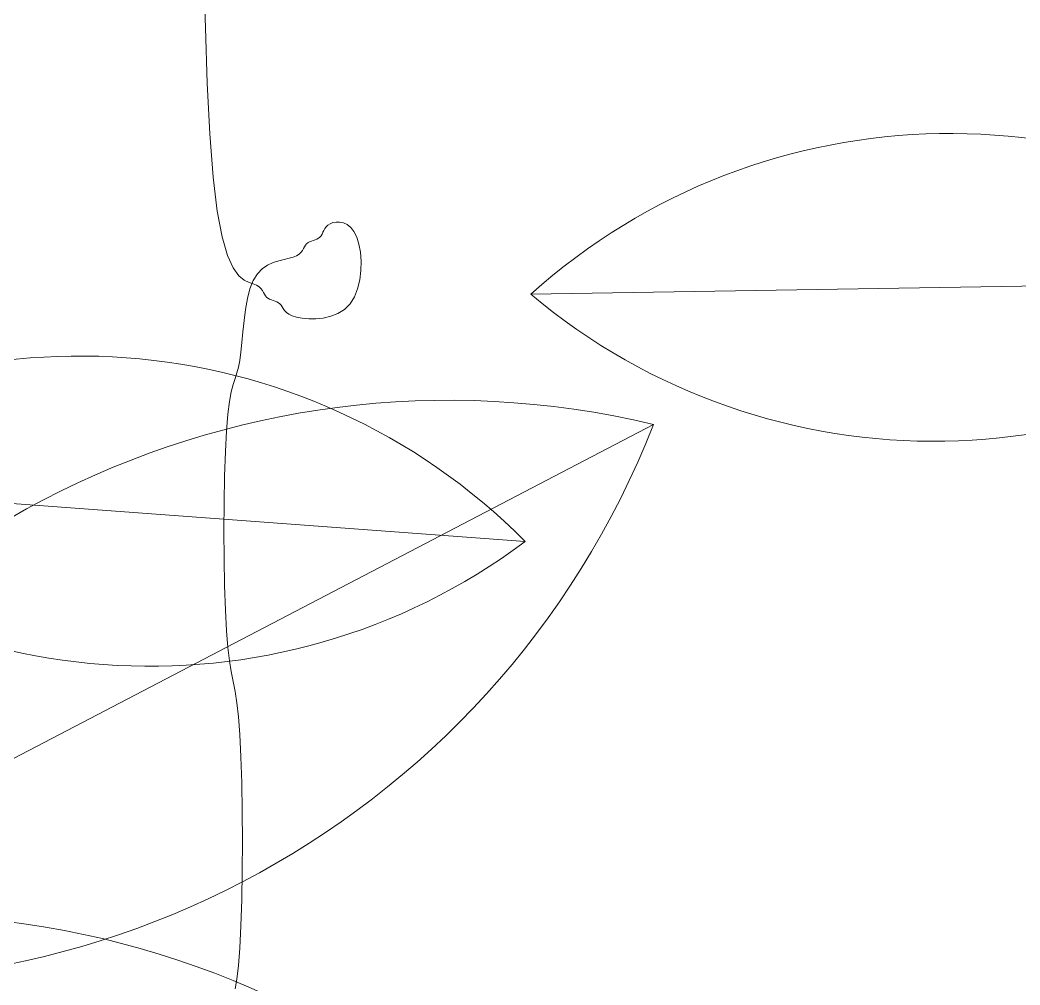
# Model space of a CAD drawing. Header units: millimetres. Extents: x 42 to 552, y 43 to 535.
# Drawn here: x 285.1111 to 285.1917, y 504.4337 to 504.5114 of the extents above; entities that cross this region are included whole.
import ezdxf

# ---------------------------------------------------------------- set-up
doc = ezdxf.new("R2010")
doc.units = ezdxf.units.MM
doc.header["$LTSCALE"] = 0.75
doc.header["$MEASUREMENT"] = 0
doc.layers.add('Gramado', color=9, linetype='Continuous', lineweight=0)

# ---------------------------------------------------------------- blocks, each defined once
blk = doc.blocks.new('arbusto8vista')
for p, q in [((-0.4730812241311924, 0.1787414757518064), (-0.4728500278470165, 0.1694306991952459)), ((-0.4728500278470165, 0.1694306991952459), (-0.4725431657886645, 0.1605105845920889)), ((-0.4725431657886645, 0.1605105845920889), (-0.4721354166434537, 0.1523717938957958)), ((-0.4721354166434537, 0.1523717938957958), (-0.4716015590987297, 0.145404989059756)), ((-0.4716015590987297, 0.145404989059756), (-0.4709268807986007, 0.1399021163677645)), ((-0.4709268807986007, 0.1399021163677645), (-0.4701387052143389, 0.1357602594249414)), ((-0.4536114275746854, 0.1371023337851653), (-0.4537785201864608, 0.1368019819334449)), ((-0.4534001983543021, 0.1373900834612982), (-0.4536114275746854, 0.1371023337851653)), ((-0.4531259163113361, 0.1376526287862276), (-0.4534001983543021, 0.1373900834612982)), ((-0.4527696652317559, 0.1378773675843803), (-0.4531259163113361, 0.1376526287862276)), ((-0.4523198851559869, 0.1380495973683651), (-0.4527696652317559, 0.1378773675843803)), ((-0.4517944411422263, 0.1381462144037755), (-0.4523198851559869, 0.1380495973683651)), ((-0.4512185545031286, 0.1381420146444299), (-0.4517944411422263, 0.1381462144037755)), ((-0.4506174465513766, 0.1380117940441181), (-0.4512185545031286, 0.1381420146444299)), ((-0.450016338599653, 0.1377303485566728), (-0.4506174465513766, 0.1380117940441181)), ((-0.4494404519605553, 0.1372724741358837), (-0.450016338599653, 0.1377303485566728)), ((-0.4489150079467947, 0.1366129667355835), (-0.4494404519605553, 0.1372724741358837)), ((-0.4701387052143389, 0.1357602594249414), (-0.4692748647740075, 0.1327777861667983)), ((-0.4548714786231471, 0.1354073415740658), (-0.4551594324244093, 0.1352918225969404)), ((-0.4546087470526459, 0.1355480655123813), (-0.4548714786231471, 0.1354073415740658)), ((-0.4543838488283143, 0.1357265962825096), (-0.4546087470526459, 0.1355480655123813)), ((-0.4542041405105977, 0.1359513350806481), (-0.4543838488283143, 0.1357265962825096)), ((-0.4540559604403995, 0.1362138804055917), (-0.4542041405105977, 0.1359513350806481)), ((-0.4539203924036883, 0.1365016300817103), (-0.4540559604403995, 0.1362138804055917)), ((-0.4537785201864608, 0.1368019819334449), (-0.4539203924036883, 0.1365016300817103)), ((-0.4484652278710257, 0.1357266223095621), (-0.4489150079467947, 0.1366129667355835)), ((-0.4481142312698125, 0.134602939197336), (-0.4484652278710257, 0.1357266223095621)), ((-0.4570279752222746, 0.133876240374974), (-0.4572087288811133, 0.1335759030617965)), ((-0.4568724410398772, 0.134163976122565), (-0.4570279752222746, 0.133876240374974)), ((-0.4567169050212954, 0.1344265087389687), (-0.4568724410398772, 0.134163976122565)), ((-0.4565361458537893, 0.1346512366586268), (-0.4567169050212954, 0.1344265087389687)), ((-0.4563112476294577, 0.1348297588886282), (-0.4565361458537893, 0.1346512366586268)), ((-0.4560485160589565, 0.1349704767268634), (-0.4563112476294577, 0.1348297588886282)), ((-0.4557605622576943, 0.1350859920439262), (-0.4560485160589565, 0.1349704767268634)), ((-0.4554599973410518, 0.1351889067104253), (-0.4557605622576943, 0.1350859920439262)), ((-0.4551594324244093, 0.1352918225969404), (-0.4554599973410518, 0.1351889067104253)), ((-0.4478767305756151, 0.1332902252811721), (-0.4481142312698125, 0.134602939197336)), ((-0.4692748647740075, 0.1327777861667983), (-0.4683731919056129, 0.130753064528804)), ((-0.4601511829184233, 0.13213932255141), (-0.4610150023953281, 0.1319240409767133)), ((-0.4593630264614035, 0.1323167963792997), (-0.4601511829184233, 0.13213932255141)), ((-0.4586883645341686, 0.1325005694649519), (-0.4593630264614035, 0.1323167963792997)), ((-0.4581545198429353, 0.13272529738461), (-0.4586883645341686, 0.1325005694649519)), ((-0.4577467798787893, 0.1329878300010279), (-0.4581545198429353, 0.13272529738461)), ((-0.4574399233290762, 0.1332755657486189), (-0.4577467798787893, 0.1329878300010279)), ((-0.4572087288811133, 0.1335759030617965), (-0.4574399233290762, 0.1332755657486189)), ((-0.4477653364446894, 0.1318514908290638), (-0.4478767305756151, 0.1332902252811721)), ((-0.4683731919056129, 0.130753064528804), (-0.4674715190372183, 0.1294844624464702)), ((-0.4636821238459277, 0.1306102797259712), (-0.4644702803029475, 0.1298026971182367)), ((-0.4628183043690228, 0.1312036265685634), (-0.4636821238459277, 0.1306102797259712)), ((-0.4619166533821613, 0.1316268446506257), (-0.4628183043690228, 0.1312036265685634)), ((-0.4610150023953281, 0.1319240409767133), (-0.4619166533821613, 0.1316268446506257)), ((-0.4477926595334054, 0.1303497461089904), (-0.4477653364446894, 0.1318514908290638)), ((-0.4674715190372183, 0.1294844624464702), (-0.4666076785968869, 0.12877034785528)), ((-0.4644702803029475, 0.1298026971182367), (-0.4651449422301539, 0.1287367717407903)), ((-0.447971310498076, 0.1288480013889171), (-0.4477926595334054, 0.1303497461089904)), ((-0.9090368524931591, 0.1287367457137378), (-1.04156369834854, 0.1265190345081209)), ((-0.4666076785968869, 0.12877034785528), (-0.4658195030126251, 0.1284090886907165)), ((-0.4656787868449044, 0.1273883498304116), (-0.4660865262734717, 0.1258130905893324)), ((-0.4658195030126251, 0.1284090886907165), (-0.4651448247124961, 0.1281990528882773)), ((-0.4651449422301539, 0.1287367717407903), (-0.4656787868449044, 0.1273883498304116)), ((-0.4651448247124961, 0.1281990528882773), (-0.4646109671677721, 0.1279743140901246)), ((-0.4646109671677721, 0.1279743140901246), (-0.4642032180225613, 0.1277117687651952)), ((-0.4642032180225613, 0.1277117687651952), (-0.4638963559641809, 0.1274240190890623)), ((-0.4638963559641809, 0.1274240190890623), (-0.4636651596800334, 0.1271236672373419)), ((-0.4488330386806467, 0.1260965530206448), (-0.4483138999950427, 0.1274092669368088)), ((-0.4483138999950427, 0.1274092669368088), (-0.447971310498076, 0.1288480013889171)), ((-0.4660865262734717, 0.1258130905893324), (-0.466393381369528, 0.1240866064610913)), ((-0.4636651596800334, 0.1271236672373419), (-0.4634844078574076, 0.1268233153856073)), ((-0.4634844078574076, 0.1268233153856073), (-0.4633288791836492, 0.1265355657094887)), ((-0.4633288791836492, 0.1265355657094887), (-0.4631733523461037, 0.126273020384545)), ((-0.4631733523461037, 0.126273020384545), (-0.4629926060321168, 0.1260482815864066)), ((-0.4629926060321168, 0.1260482815864066), (-0.4627677241806794, 0.125869750765446)), ((-0.4627677241806794, 0.125869750765446), (-0.4625050117374201, 0.1257290264712907)), ((-0.4625050117374201, 0.1257290264712907), (-0.4622170788995845, 0.1256135065283104)), ((-0.4495413372112012, 0.1249728699084187), (-0.4488330386806467, 0.1260965530206448)), ((-0.466393381369528, 0.1240866064610913), (-0.4666245729866318, 0.1222845098892833)), ((-0.4622170788995845, 0.1256135065283104), (-0.4619165358645034, 0.1255105887609318)), ((-0.4619165358645034, 0.1255105887609318), (-0.4616159928293939, 0.1254076709935674)), ((-0.4616159928293939, 0.1254076709935674), (-0.4613280599915868, 0.1252921510505871)), ((-0.4613280599915868, 0.1252921510505871), (-0.4610653475482991, 0.1251514267564318)), ((-0.4610653475482991, 0.1251514267564318), (-0.4608404656968617, 0.1249728959354712)), ((-0.4608404656968617, 0.1249728959354712), (-0.4606586685331138, 0.1247481571373328)), ((-0.4606586685331138, 0.1247481571373328), (-0.4604957857471561, 0.1244856118123892)), ((-0.4604957857471561, 0.1244856118123892), (-0.4603202909277115, 0.1241978621362705)), ((-0.4603202909277115, 0.1241978621362705), (-0.4601006576634745, 0.1238975102845359)), ((-0.4514917853902887, 0.1234270180820971), (-0.4504408973627676, 0.1240865254823973)), ((-0.4504408973627676, 0.1240865254823973), (-0.4495413372112012, 0.1249728699084187)), ((-0.4601006576634745, 0.1238975102845359), (-0.4598053595431679, 0.1235971584328155)), ((-0.4598053595431679, 0.1235971584328155), (-0.4594028701554578, 0.1233094087566826)), ((-0.4594028701554578, 0.1233094087566826), (-0.458861663089067, 0.1230468634317532)), ((-0.458861663089067, 0.1230468634317532), (-0.4581502119326899, 0.1228221246336005)), ((-0.4581502119326899, 0.1228221246336005), (-0.4572506517811235, 0.1226498948496157)), ((-0.4572506517811235, 0.1226498948496157), (-0.4561997637536024, 0.1225532778142053)), ((-0.4561997637536024, 0.1225532778142053), (-0.4550479904754354, 0.122557477573551)), ((-0.4550479904754354, 0.122557477573551), (-0.4538457745719313, 0.1226876981738627)), ((-0.4538457745719313, 0.1226876981738627), (-0.4526435586684556, 0.1229691436613081)), ((-0.4526435586684556, 0.1229691436613081), (-0.4514917853902887, 0.1234270180820971)), ((-0.4666245729866318, 0.1222845098892833), (-0.4668053219784269, 0.1204824133174753)), ((-0.4668053219784269, 0.1204824133174753), (-0.4669608491985286, 0.1187559291892484)), ((-0.4669608491985286, 0.1187559291892484), (-0.4671163755004955, 0.117180669948155)), ((-0.4671163755004955, 0.117180669948155), (-0.4672971217379711, 0.1158322480377905)), ((-0.4675220035894085, 0.1147516202746459), (-0.4677847160326962, 0.1138411209670522)), ((-0.4672971217379711, 0.1158322480377905), (-0.4675220035894085, 0.1147516202746459)), ((-0.4680726488705034, 0.1129684287962647), (-0.4683731919056129, 0.1120012224435243)), ((-0.4677847160326962, 0.1138411209670522), (-0.4680726488705034, 0.1129684287962647)), ((-0.4683731919056129, 0.1120012224435243), (-0.468673734940694, 0.1108071805901005)), ((-0.468673734940694, 0.1108071805901005), (-0.4689616677785295, 0.1092539819172345)), ((-0.4689616677785295, 0.1092539819172345), (-0.4692243802217888, 0.1072093051061955)), ((-0.4692243802217888, 0.1072093051061955), (-0.4694492620732262, 0.1045408288382248)), ((-0.4694492620732262, 0.1045408288382248), (-0.4696258048351183, 0.101169790380041)), ((-0.4696258048351183, 0.101169790380041), (-0.4697519068078861, 0.09723166134010341)), ((-0.4697519068078861, 0.09723166134010341), (-0.4698275679915298, 0.09291547191232041)), ((-0.1858963116308985, 0.0964756446726227), (-0.05371356067939814, 0.08667750881625125)), ((-0.4698275679915298, 0.09291547191232041), (-0.4698527883861061, 0.08841025229062893)), ((-0.4698527883861061, 0.08841025229062893), (-0.4698275679915298, 0.08390503266893745)), ((-0.4698275679915298, 0.08390503266893745), (-0.4697519068078861, 0.07958884324115445)), ((-0.4697519068078861, 0.07958884324115445), (-0.4696258048351183, 0.07565071420121683)), ((-0.4696258048351183, 0.07565071420121683), (-0.4694492620732262, 0.07227967574301886)), ((-0.4694492620732262, 0.07227967574301886), (-0.4692243802217888, 0.06960069786539691)), ((-0.4692243802217888, 0.06960069786539691), (-0.4689616677785295, 0.06748250978672843)), ((-0.4689616677785295, 0.06748250978672843), (-0.468673734940694, 0.06572978053030454)), ((-0.468673734940694, 0.06572978053030454), (-0.4683731919056129, 0.06414717911941636)), ((-0.4683731919056129, 0.06414717911941636), (-0.4680726488705034, 0.06253937457735503)), ((-0.4680726488705034, 0.06253937457735503), (-0.4677847160326962, 0.06071103592739746)), ((-0.4677847160326962, 0.06071103592739746), (-0.4675220035894085, 0.05846683219284898)), ((-0.4675220035894085, 0.05846683219284898), (-0.4672971217379711, 0.05561143239700073)), ((-0.4672971217379711, 0.05561143239700073), (-0.4671205789761075, 0.05201566601915886)), ((-0.4671205789761075, 0.05201566601915886), (-0.4669944770033396, 0.04781500436280339)), ((-0.4669944770033396, 0.04781500436280339), (-0.4669188158196675, 0.04321107918742939)), ((-0.4669188158196675, 0.04321107918742939), (-0.4668935954251197, 0.03840552225256033)), ((-0.4668935954251197, 0.03840552225256033), (-0.4669188158196675, 0.03359996531769127)), ((-0.4669188158196675, 0.03359996531769127), (-0.4669944770033396, 0.02899604014231727)), ((-0.4669944770033396, 0.02899604014231727), (-0.4671205789761075, 0.02479537848596181)), ((-0.4671205789761075, 0.02479537848596181), (-0.4672971217379711, 0.02119961210811994)), ((-0.4672971217379711, 0.02119961210811994), (-0.4675220035894085, 0.01835786451665911)), ((-0.4675220035894085, 0.01835786451665911), (-0.4677847160326962, 0.01620922621286525)), ((-0.4677847160326962, 0.01620922621286525), (-0.4680726488705034, 0.01464027944641089))]:
    blk.add_line(p, q)
for centre, start, end in [((-0.9740247476909758, 0.05140440961190507), 49.95726161018555, 131.960140600343), ((-0.9765758031506095, 0.203851370609982), 229.9572616101837, 311.9601406003419), ((-0.1254403831663069, 0.01555100415625077), 44.75922524125048, 126.7621042314083), ((-0.1141694891439897, 0.1676021493326232), 224.7592252412528, 306.76210423141)]:
    blk.add_arc(centre, 0.1010134482592243, start, end)
blk = doc.blocks.new('arbusto7vista')
blk.add_line((-0.2304148766705225, 0.5360579367811198), (-0.3949489559061021, 0.4502536730395832))
for centre, start, end in [((-0.263331163376165, 0.398523203499721), 76.5405306696713, 158.5434096598286), ((-0.3620326692005165, 0.587788406320982), 256.5405306696697, 338.5434096598271), ((-0.3517593858026373, 0.315591333005159), 54.61150502744244, 136.6143840176003)]:
    blk.add_arc(centre, 0.141418827562914, start, end)

msp = doc.modelspace()

# ---------------------------------------------------------------- block references
at = {"layer": 'Gramado', "xscale": 0.5, "yscale": 0.5, "zscale": 0.5}
for name, p in [('arbusto8vista', (285.1786968494112, 504.4260773757332)), ('arbusto8vista', (285.362506121478, 504.4260773757333)), ('arbusto8vista', (285.6730797508817, 504.4260773757333)), ('arbusto7vista', (285.2773970857772, 504.2108161244648))]:
    msp.add_blockref(name, p, dxfattribs=at)

doc.saveas('drawing.dxf')
